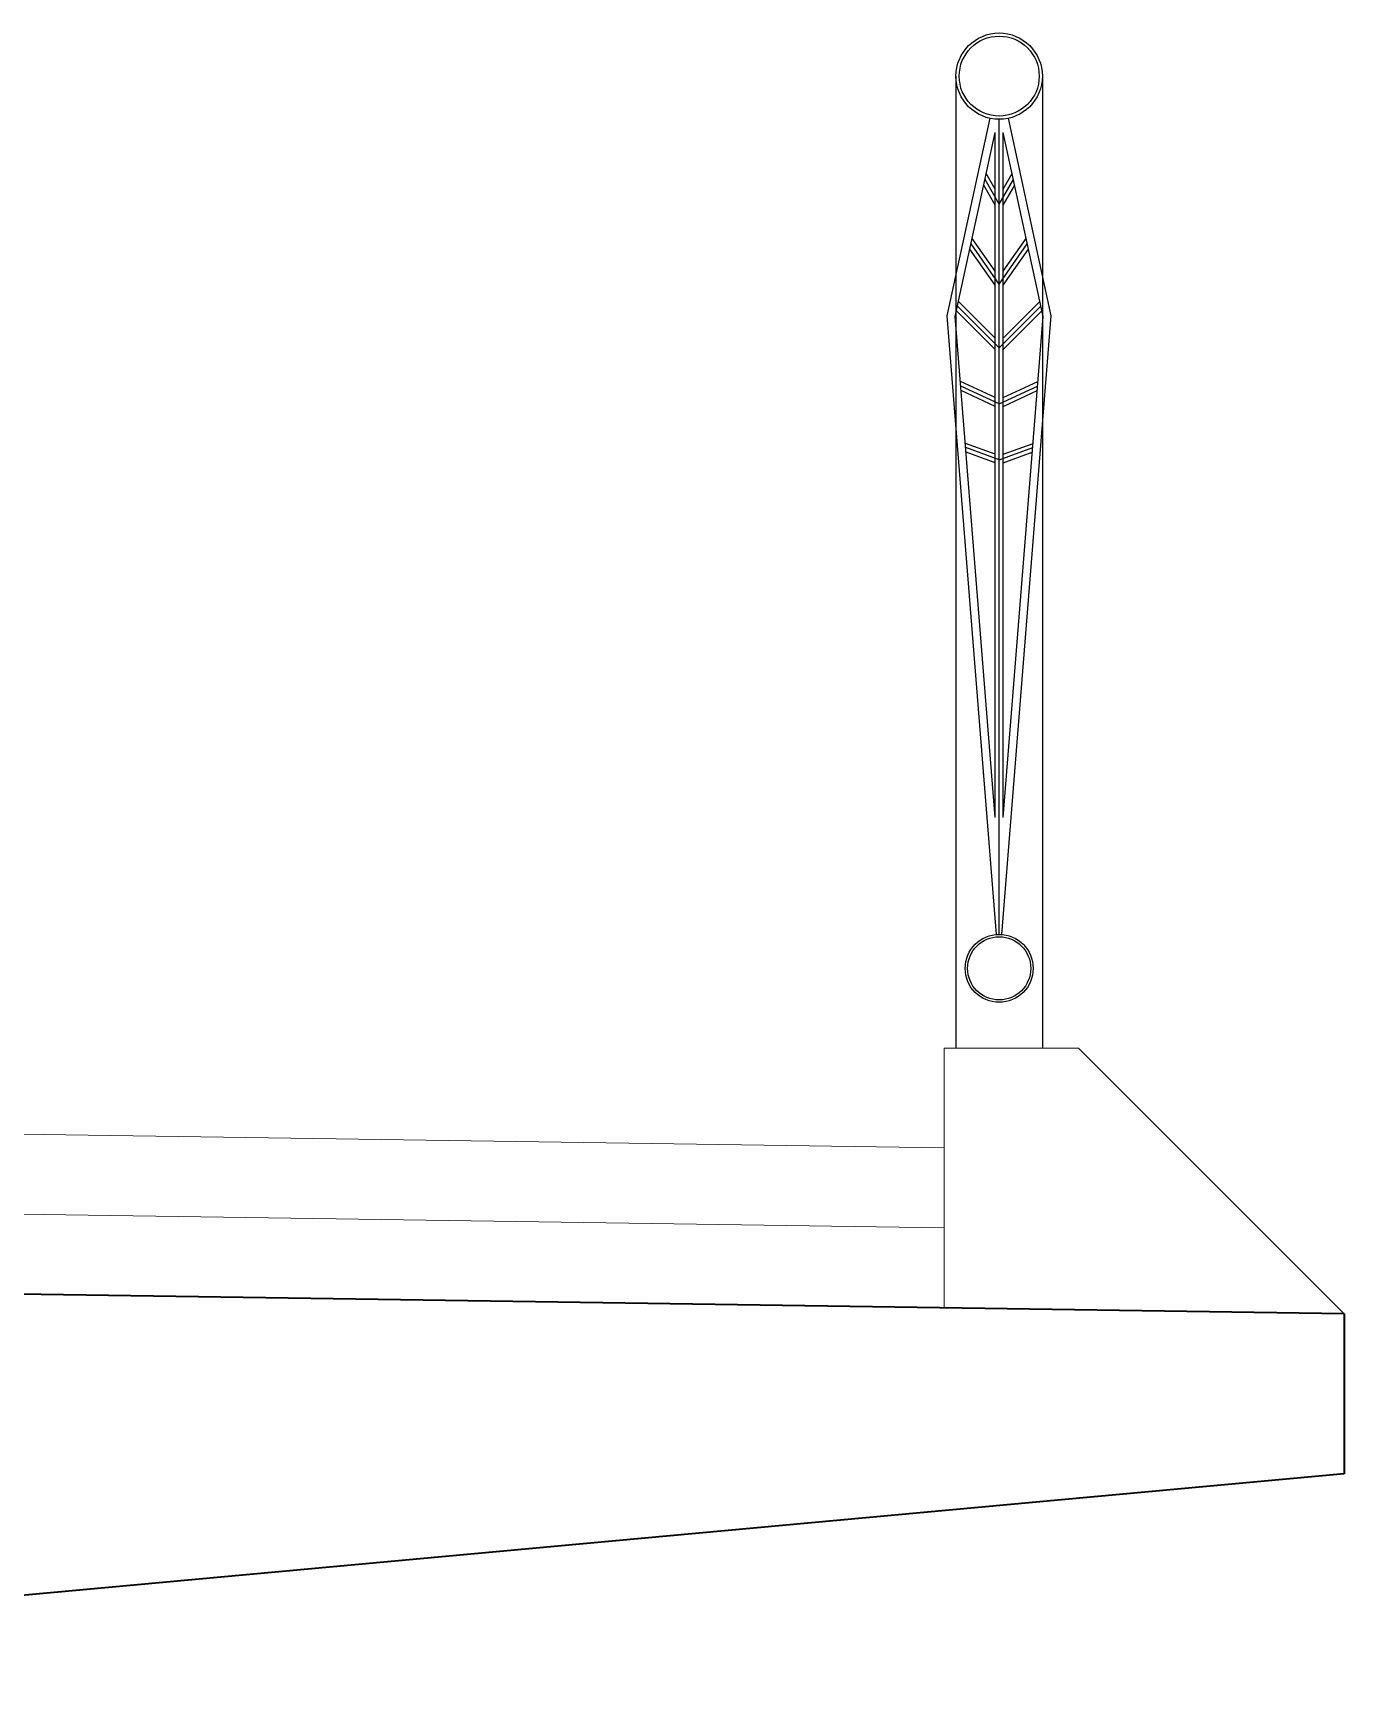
# Model space of a CAD drawing. Extents: x -2611510 to 954358, y -247163 to 181535.
# Drawn here: x 837027 to 838666, y -231160 to -229100 of the extents above; entities that cross this region are included whole.
import ezdxf

# ---------------------------------------------------------------- set-up
doc = ezdxf.new("R2010")
doc.units = 0
doc.linetypes.add('ACAD_ISO08W100', pattern=[36, 24, -3, 6, -3])
doc.layers.get('Defpoints').update_dxf_attribs({"color": 8})
for name, color, linetype, lineweight in [('文字', 7, 'Continuous', 15), ('标注', 3, 'Continuous', 18), ('结构轮廓', 1, 'Continuous', 35)]:
    doc.layers.add(name, color=color, linetype=linetype, lineweight=lineweight)

# ---------------------------------------------------------------- blocks, each defined once
blk = doc.blocks.new('37.5m')
at = {"layer": '结构轮廓'}
for p, q in [((18751.9, 1518.7), (0, 1800)), ((18751.9, 1518.7), (18751.9, 1318.7)), ((18751.9, 1318.7), (15951.9, 1060.7))]:
    blk.add_line(p, q, dxfattribs=at)

msp = doc.modelspace()

# ---------------------------------------------------------------- linework, layer by layer
for p, q in [((838181.1, -229154.1), (838181.1, -230370.1)), ((838289.1, -229154.1), (838289.1, -230370.1)), ((838170.1, -229454.1), (838223.7, -229206.8)), ((838300.1, -229454.1), (838246.6, -229206.8)), ((838180.2, -229454.7), (838230.1, -229224.4)), ((838230.1, -230081.4), (838230.1, -229224.4)), ((838240.1, -230081.4), (838240.1, -229224.4)), ((838290.1, -229454.7), (838240.1, -229224.4)), ((838230.1, -229295.4), (838218.9, -229276)), ((838240.1, -229295.4), (838251.3, -229276)), ((838230.1, -229315.4), (838215.8, -229290.6)), ((838240.1, -229315.4), (838254.5, -229290.6)), ((838230.1, -229398.2), (838201.4, -229357.1)), ((838240.1, -229398.2), (838268.9, -229357.1)), ((838230.1, -229415.6), (838198.5, -229370.4)), ((838240.1, -229415.6), (838271.8, -229370.4)), ((838230.1, -229496.1), (838181.7, -229447.7)), ((838230.1, -229482), (838184.3, -229436.1)), ((838240.1, -229482), (838286, -229436.1)), ((838240.1, -229496.1), (838288.5, -229447.7)), ((838231.8, -230227.7), (838170.1, -229454.1)), ((838230.1, -230081.4), (838180.2, -229454.7)), ((838238.5, -230227.7), (838300.1, -229454.1)), ((838240.1, -230081.4), (838290.1, -229454.7)), ((838230.1, -229556.2), (838186.7, -229536)), ((838230.1, -229567.3), (838187.6, -229547.4)), ((838240.1, -229556.2), (838283.6, -229536)), ((838240.1, -229567.3), (838282.7, -229547.4)), ((838230.1, -229626.9), (838192.9, -229613.4)), ((838240.1, -229626.9), (838277.4, -229613.4)), ((838230.1, -229637.6), (838193.7, -229624.3)), ((838240.1, -229637.6), (838276.5, -229624.3))]:
    msp.add_line(p, q)
at = {"linetype": 'ACAD_ISO08W100', "ltscale": 0.1}
msp.add_line((838235.1, -230227.6), (838235.1, -229208.1), dxfattribs=at)
for centre, radius in [((838235.1, -229154.1), 54), ((838235.1, -229154.1), 50), ((838235.1, -230270.1), 42.5), ((838235.1, -230270.1), 39.5)]:
    msp.add_circle(centre, radius)
at = {"layer": 'Defpoints'}
for p, q in [((838235.1, -229314.1), (838217.4, -229283.3)), ((838235.1, -229314.1), (838252.9, -229283.3)), ((838235.1, -229414.1), (838199.9, -229363.8)), ((838235.1, -229414.1), (838270.3, -229363.8)), ((838235.1, -229494.1), (838183, -229441.9)), ((838235.1, -229494.1), (838287.3, -229441.9)), ((838235.1, -229564.1), (838187.1, -229541.7)), ((838235.1, -229564.1), (838283.1, -229541.7)), ((838235.1, -229634.1), (838193.3, -229618.8)), ((838235.1, -229634.1), (838277, -229618.8))]:
    msp.add_line(p, q, dxfattribs=at)
at = {"layer": '文字'}
for p, q in [((838334.1, -230370.1), (838166.3, -230370.1)), ((838166.3, -230694.8), (838166.3, -230370.1)), ((838666.3, -230702.3), (838334.1, -230370.1))]:
    msp.add_line(p, q, dxfattribs=at)
at = {"layer": '标注'}
for p, q in [((838166.3, -230494.8), (832166.3, -230404.8)), ((838666.3, -230702.3), (819914.4, -230421)), ((838166.3, -230594.8), (832168.2, -230504.8))]:
    msp.add_line(p, q, dxfattribs=at)

# ---------------------------------------------------------------- block references
at = {"layer": '文字'}
msp.add_blockref('37.5m', (819914.4, -232221), dxfattribs=at)

doc.saveas('drawing.dxf')
